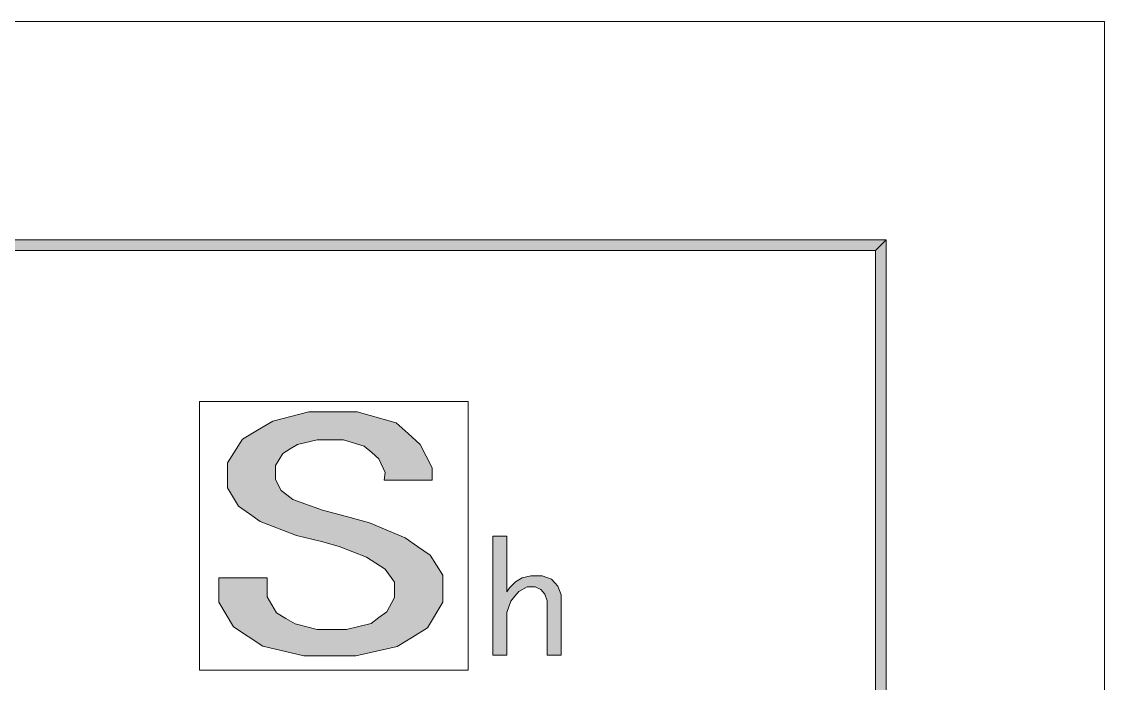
# Model space of a CAD drawing. Header units: millimetres. Extents: x 0 to 414, y 0 to 292.
# Drawn here: x 366.38 to 414.08, y 263.31 to 292.47 of the extents above; entities that cross this region are included whole.
import ezdxf

# ---------------------------------------------------------------- set-up
doc = ezdxf.new("R2010")
doc.units = ezdxf.units.MM

msp = doc.modelspace()

# ---------------------------------------------------------------- hatches: boundary and pattern name
h = msp.add_hatch(color=0)
h.dxf.hatch_style = 2
h.paths.add_polyline_path([(404.473833, 282.857222), (403.997583, 282.380972), (21.448889, 282.380972), (20.976167, 282.857222)])
h = msp.add_hatch(color=0)
h.dxf.hatch_style = 2
h.paths.add_polyline_path([(404.473833, 9.609667), (403.997583, 10.085917), (403.997583, 282.380972), (404.473833, 282.857222)])
h = msp.add_hatch(color=0)
h.dxf.hatch_style = 2
h.paths.add_polyline_path([(384.937, 267.592528), (384.937, 266.883444), (384.266722, 265.765139), (383.599972, 265.348861), (382.933222, 264.936111), (381.112889, 264.519833), (379.959306, 264.519833), (378.80925, 264.519833), (377.013611, 264.950222), (376.368028, 265.380611), (375.722444, 265.811), (375.076861, 266.883444), (375.076861, 267.529028), (375.076861, 267.959417), (377.197056, 267.959417), (377.197056, 267.592528), (377.197056, 267.130389), (377.609806, 266.424833), (378.026083, 266.177889), (378.438833, 265.930944), (379.408972, 265.687528), (379.959306, 265.687528), (380.696611, 265.687528), (381.779639, 265.948583), (382.125361, 266.209639), (382.471083, 266.470694), (382.816806, 267.098639), (382.816806, 267.469056), (382.816806, 267.775972), (382.400528, 268.343944), (381.987778, 268.605), (381.5715, 268.866056), (380.375583, 269.342306), (379.592417, 269.5575), (378.484694, 269.832667), (376.897194, 270.4465), (376.413889, 270.785167), (375.930583, 271.123833), (375.447278, 271.921111), (375.447278, 272.38325), (375.447278, 273.025306), (376.114028, 274.069528), (376.780778, 274.471694), (377.451056, 274.870333), (379.038556, 275.268972), (379.959306, 275.268972), (381.15875, 275.268972), (382.883833, 274.792722), (383.416528, 274.316472), (383.945694, 273.840222), (384.474861, 272.813639), (384.474861, 272.259778), (382.354667, 272.259778), (382.400528, 272.598444), (382.125361, 273.212278), (381.804333, 273.487444), (381.479778, 273.762611), (380.559028, 274.041306), (379.959306, 274.041306), (379.408972, 274.041306), (378.530556, 273.840222), (378.209528, 273.642667), (377.8885, 273.441583), (377.563944, 272.905361), (377.563944, 272.566694), (377.563944, 272.291528), (377.817944, 271.815278), (378.071944, 271.614194), (378.325944, 271.413111), (379.638278, 270.940389), (380.696611, 270.661694), (381.709083, 270.386528), (383.275417, 269.726833), (383.829278, 269.342306), (384.383139, 268.957778), (384.937, 268.082889)])
h = msp.add_hatch(color=0)
h.dxf.hatch_style = 2
h.paths.add_polyline_path([(390.147528, 264.555111), (389.530167, 264.555111), (389.530167, 266.7635), (389.530167, 266.950472), (389.438444, 267.23975), (389.346722, 267.349111), (389.255, 267.454944), (389.008056, 267.564306), (388.856361, 267.564306), (388.655278, 267.564306), (388.281333, 267.356167), (388.104944, 267.148028), (387.928556, 266.939889), (387.752167, 266.428361), (387.752167, 266.121444), (387.752167, 264.555111), (387.134806, 264.555111), (387.134806, 269.804444), (387.752167, 269.804444), (387.752167, 267.349111), (387.872111, 267.518444), (388.14375, 267.7795), (388.288389, 267.871222), (388.433028, 267.962944), (388.8105, 268.054667), (389.039806, 268.054667), (389.314972, 268.054667), (389.73125, 267.899444), (389.868833, 267.74775), (390.006417, 267.592528), (390.147528, 267.211528), (390.147528, 266.978694)])

# ---------------------------------------------------------------- linework, layer by layer
at = {"color": 0, "lineweight": 0}
for points in [[(0, 0), (0, 292.466889), (414.0835, 292.466889), (414.0835, 0)], [(404.473833, 282.857222), (403.997583, 282.380972), (21.448889, 282.380972), (20.976167, 282.857222)], [(404.473833, 9.609667), (403.997583, 10.085917), (403.997583, 282.380972), (404.473833, 282.857222)], [(374.216083, 275.738167), (386.062361, 275.738167), (386.062361, 263.891889), (374.216083, 263.891889)], [(384.937, 267.592528), (384.937, 266.883444), (384.266722, 265.765139), (383.599972, 265.348861), (382.933222, 264.936111), (381.112889, 264.519833), (379.959306, 264.519833), (378.80925, 264.519833), (377.013611, 264.950222), (376.368028, 265.380611), (375.722444, 265.811), (375.076861, 266.883444), (375.076861, 267.529028), (375.076861, 267.959417), (377.197056, 267.959417), (377.197056, 267.592528), (377.197056, 267.130389), (377.609806, 266.424833), (378.026083, 266.177889), (378.438833, 265.930944), (379.408972, 265.687528), (379.959306, 265.687528), (380.696611, 265.687528), (381.779639, 265.948583), (382.125361, 266.209639), (382.471083, 266.470694), (382.816806, 267.098639), (382.816806, 267.469056), (382.816806, 267.775972), (382.400528, 268.343944), (381.987778, 268.605), (381.5715, 268.866056), (380.375583, 269.342306), (379.592417, 269.5575), (378.484694, 269.832667), (376.897194, 270.4465), (376.413889, 270.785167), (375.930583, 271.123833), (375.447278, 271.921111), (375.447278, 272.38325), (375.447278, 273.025306), (376.114028, 274.069528), (376.780778, 274.471694), (377.451056, 274.870333), (379.038556, 275.268972), (379.959306, 275.268972), (381.15875, 275.268972), (382.883833, 274.792722), (383.416528, 274.316472), (383.945694, 273.840222), (384.474861, 272.813639), (384.474861, 272.259778), (382.354667, 272.259778), (382.400528, 272.598444), (382.125361, 273.212278), (381.804333, 273.487444), (381.479778, 273.762611), (380.559028, 274.041306), (379.959306, 274.041306), (379.408972, 274.041306), (378.530556, 273.840222), (378.209528, 273.642667), (377.8885, 273.441583), (377.563944, 272.905361), (377.563944, 272.566694), (377.563944, 272.291528), (377.817944, 271.815278), (378.071944, 271.614194), (378.325944, 271.413111), (379.638278, 270.940389), (380.696611, 270.661694), (381.709083, 270.386528), (383.275417, 269.726833), (383.829278, 269.342306), (384.383139, 268.957778), (384.937, 268.082889)], [(390.147528, 264.555111), (389.530167, 264.555111), (389.530167, 266.7635), (389.530167, 266.950472), (389.438444, 267.23975), (389.346722, 267.349111), (389.255, 267.454944), (389.008056, 267.564306), (388.856361, 267.564306), (388.655278, 267.564306), (388.281333, 267.356167), (388.104944, 267.148028), (387.928556, 266.939889), (387.752167, 266.428361), (387.752167, 266.121444), (387.752167, 264.555111), (387.134806, 264.555111), (387.134806, 269.804444), (387.752167, 269.804444), (387.752167, 267.349111), (387.872111, 267.518444), (388.14375, 267.7795), (388.288389, 267.871222), (388.433028, 267.962944), (388.8105, 268.054667), (389.039806, 268.054667), (389.314972, 268.054667), (389.73125, 267.899444), (389.868833, 267.74775), (390.006417, 267.592528), (390.147528, 267.211528), (390.147528, 266.978694)]]:
    msp.add_lwpolyline(points, close=True, dxfattribs=at)

doc.saveas('drawing.dxf')
